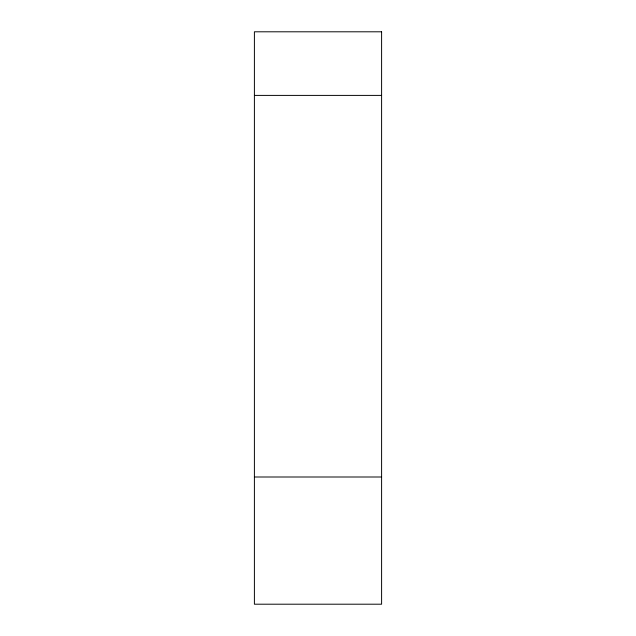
<?xml version="1.0" encoding="UTF-8"?>
<svg xmlns="http://www.w3.org/2000/svg" width="636" height="636" viewBox="0 0 636 636"><rect width="100%" height="100%" fill="white"/><g stroke="black" fill="none" stroke-linecap="round" stroke-linejoin="round"><path stroke-width="0.95" d="M254.4 95.4L381.6 95.4M254.4 477L381.6 477M381.6 31.8L254.4 31.8L254.4 604.2L381.6 604.2L381.6 31.8"/></g></svg>
